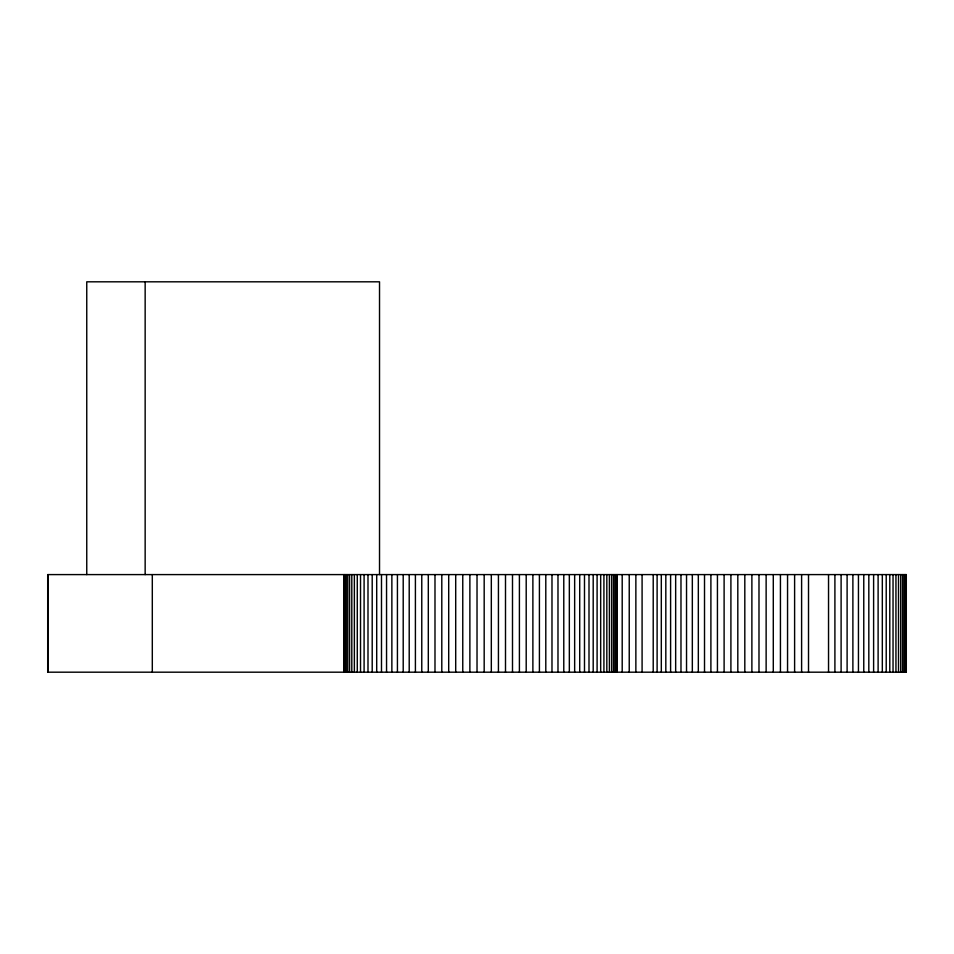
<?xml version="1.0" encoding="UTF-8"?>
<svg xmlns="http://www.w3.org/2000/svg" width="954" height="954" viewBox="0 0 954 954"><rect width="100%" height="100%" fill="white"/><g stroke="black" fill="none" stroke-linecap="round" stroke-linejoin="round"><path stroke-width="1.43" d="M905.93 574.594L905.93 672.188M905.179 574.594L905.179 672.188M904.058 574.594L904.058 672.188M902.567 574.594L902.567 672.188M900.719 574.594L900.719 672.188M898.513 574.594L898.513 672.188M895.949 574.594L895.949 672.188M893.039 574.594L893.039 672.188M889.784 574.594L889.784 672.188M886.218 574.594L886.218 672.188M882.319 574.594L882.319 672.188M878.109 574.594L878.109 672.188M873.614 574.594L873.614 672.188M868.82 574.594L868.82 672.188M863.764 574.594L863.764 672.188M858.445 574.594L858.445 672.188M852.888 574.594L852.888 672.188M847.104 574.594L847.104 672.188M841.106 574.594L841.106 672.188M834.905 574.594L834.905 672.188M828.537 574.594L828.537 672.188M808.515 574.594L808.515 672.188M801.61 574.594L801.61 672.188M794.61 574.594L794.61 672.188M787.551 574.594L787.551 672.188M780.432 574.594L780.432 672.188M773.289 574.594L773.289 672.188M766.134 574.594L766.134 672.188M758.99 574.594L758.99 672.188M751.883 574.594L751.883 672.188M744.812 574.594L744.812 672.188M737.812 574.594L737.812 672.188M730.907 574.594L730.907 672.188M724.11 574.594L724.11 672.188M717.432 574.594L717.432 672.188M710.897 574.594L710.897 672.188M704.517 574.594L704.517 672.188M698.328 574.594L698.328 672.188M692.33 574.594L692.33 672.188M686.534 574.594L686.534 672.188M680.977 574.594L680.977 672.188M675.659 574.594L675.659 672.188M670.602 574.594L670.602 672.188M665.82 574.594L665.82 672.188M661.313 574.594L661.313 672.188M657.115 574.594L657.115 672.188M653.216 574.594L653.216 672.188M642.09 574.594L642.09 672.188M635.865 574.594L635.865 672.188M629.235 574.594L629.235 672.188M622.199 574.594L622.199 672.188M617.19 574.594L617.19 672.188M616.809 574.594L616.809 672.188M616.057 574.594L616.057 672.188M614.948 574.594L614.948 672.188M613.458 574.594L613.458 672.188M611.609 574.594L611.609 672.188M609.391 574.594L609.391 672.188M606.827 574.594L606.827 672.188M603.918 574.594L603.918 672.188M600.674 574.594L600.674 672.188M597.097 574.594L597.097 672.188M593.197 574.594L593.197 672.188M589 574.594L589 672.188M584.492 574.594L584.492 672.188M579.71 574.594L579.71 672.188M574.654 574.594L574.654 672.188M569.335 574.594L569.335 672.188M563.778 574.594L563.778 672.188M557.983 574.594L557.983 672.188M551.984 574.594L551.984 672.188M545.795 574.594L545.795 672.188M539.415 574.594L539.415 672.188M532.881 574.594L532.881 672.188M526.203 574.594L526.203 672.188M519.405 574.594L519.405 672.188M512.501 574.594L512.501 672.188M505.501 574.594L505.501 672.188M498.429 574.594L498.429 672.188M491.322 574.594L491.322 672.188M484.179 574.594L484.179 672.188M477.024 574.594L477.024 672.188M469.881 574.594L469.881 672.188M462.762 574.594L462.762 672.188M455.702 574.594L455.702 672.188M448.702 574.594L448.702 672.188M441.797 574.594L441.797 672.188M434.988 574.594L434.988 672.188M428.31 574.594L428.31 672.188M421.775 574.594L421.775 672.188M415.407 574.594L415.407 672.188M409.206 574.594L409.206 672.188M403.208 574.594L403.208 672.188M397.424 574.594L397.424 672.188M391.867 574.594L391.867 672.188M386.549 574.594L386.549 672.188M381.493 574.594L381.493 672.188M379.525 574.594L379.525 281.812L86.754 281.812L86.754 574.594M376.699 574.594L376.699 672.188M372.203 574.594L372.203 672.188M367.994 574.594L367.994 672.188M364.094 574.594L364.094 672.188M360.529 574.594L360.529 672.188M357.273 574.594L357.273 672.188M354.363 574.594L354.363 672.188M351.799 574.594L351.799 672.188M349.593 574.594L349.593 672.188M347.745 574.594L347.745 672.188M346.254 574.594L346.254 672.188M345.133 574.594L345.133 672.188M344.382 574.594L344.382 672.188M344.012 574.594L344.012 672.188M152.306 574.594L152.306 672.188M145.151 281.812L145.151 574.594M48.01 574.594L47.891 672.188M906.3 574.594L47.7 574.594L47.7 672.188L906.3 672.188L906.3 574.594"/></g></svg>
